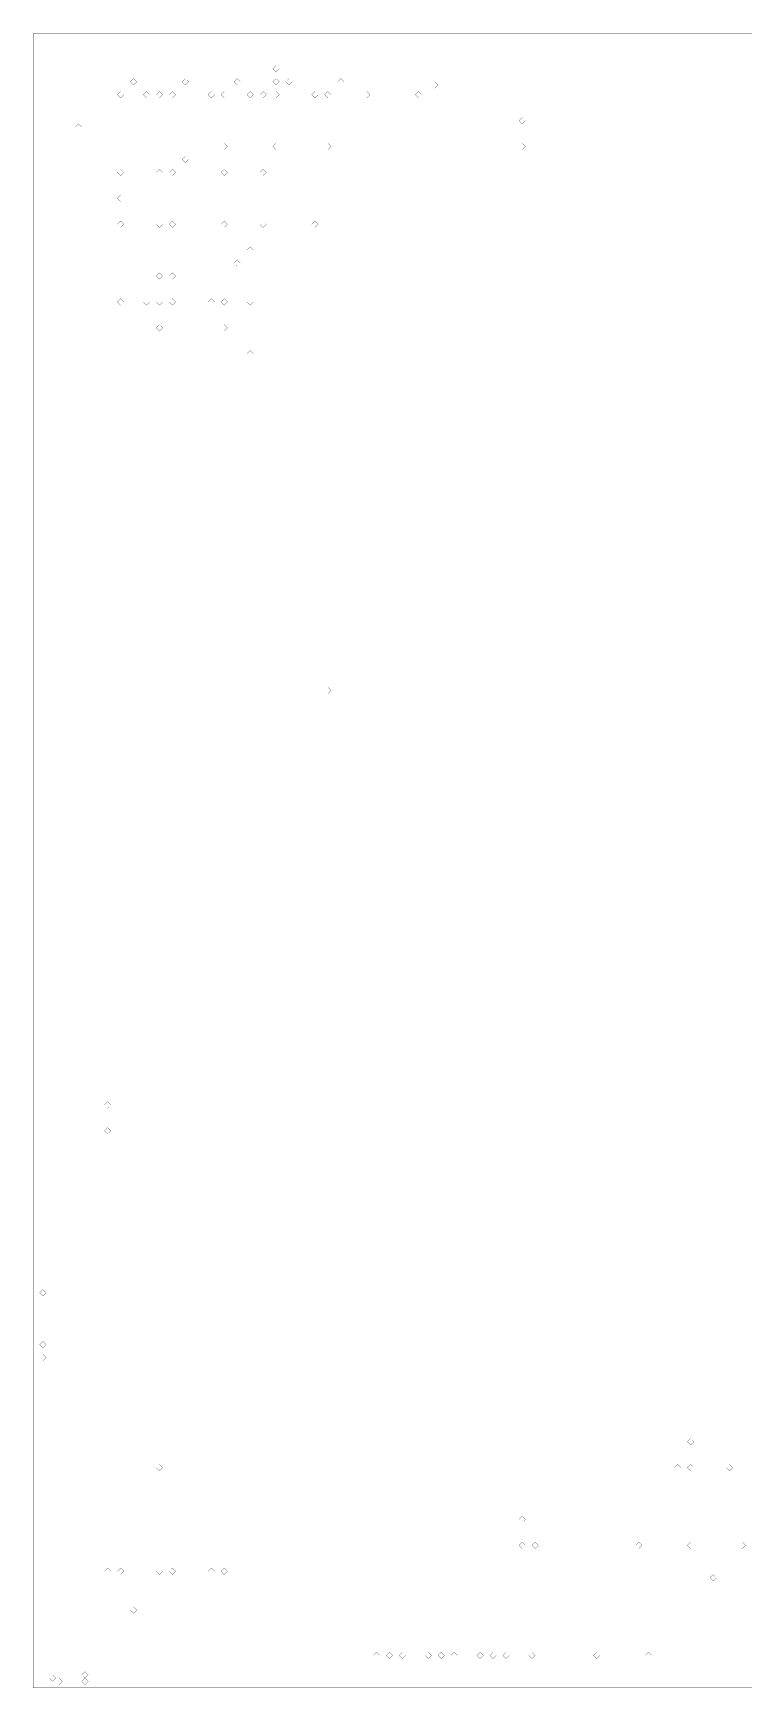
# Model space of a CAD drawing. Header units: metres. Extents: x 0 to 4952, y -4952 to 0.
# Drawn here: x 0 to 2141, y -4952 to 0 of the extents above; entities that cross this region are included whole.
import ezdxf

# ---------------------------------------------------------------- set-up
doc = ezdxf.new("R2010")
doc.units = ezdxf.units.M
doc.layers.add('substrate', color=5, linetype='Continuous')

msp = doc.modelspace()

# ---------------------------------------------------------------- linework, layer by layer
at = {"layer": 'substrate', "const_width": 0.5}
msp.add_lwpolyline([(2151.1, 0), (2141.4, 0), (2131.7, 0), (2122, 0), (2112.3, 0), (2102.6, 0), (2092.9, 0), (2083.2, 0), (2073.5, 0), (2063.9, 0), (2054.2, 0), (2044.5, 0), (2034.8, 0), (2025.1, 0), (2015.4, 0), (2005.7, 0), (1996, 0), (1986.3, 0), (1976.6, 0), (1967, 0), (1957.3, 0), (1947.6, 0), (1937.9, 0), (1928.2, 0), (1918.5, 0), (1908.8, 0), (1899.1, 0), (1889.4, 0), (1879.8, 0), (1870.1, 0), (1860.4, 0), (1850.7, 0), (1841, 0), (1831.3, 0), (1821.6, 0), (1811.9, 0), (1802.2, 0), (1792.5, 0), (1782.9, 0), (1773.2, 0), (1763.5, 0), (1753.8, 0), (1744.1, 0), (1734.4, 0), (1724.7, 0), (1715, 0), (1705.3, 0), (1695.7, 0), (1686, 0), (1676.3, 0), (1666.6, 0), (1656.9, 0), (1647.2, 0), (1637.5, 0), (1627.8, 0), (1618.1, 0), (1608.4, 0), (1598.8, 0), (1589.1, 0), (1579.4, 0), (1569.7, 0), (1560, 0), (1550.3, 0), (1540.6, 0), (1530.9, 0), (1521.2, 0), (1511.6, 0), (1501.9, 0), (1492.2, 0), (1482.5, 0), (1472.8, 0), (1463.1, 0), (1453.4, 0), (1443.7, 0), (1434, 0), (1424.3, 0), (1414.7, 0), (1405, 0), (1395.3, 0), (1385.6, 0), (1375.9, 0), (1366.2, 0), (1356.5, 0), (1346.8, 0), (1337.1, 0), (1327.5, 0), (1317.8, 0), (1308.1, 0), (1298.4, 0), (1288.7, 0), (1279, 0), (1269.3, 0), (1259.6, 0), (1249.9, 0), (1240.2, 0), (1230.6, 0), (1220.9, 0), (1211.2, 0), (1201.5, 0), (1191.8, 0), (1182.1, 0), (1172.4, 0), (1162.7, 0), (1153, 0), (1143.4, 0), (1133.7, 0), (1124, 0), (1114.3, 0), (1104.6, 0), (1094.9, 0), (1085.2, 0), (1075.5, 0), (1065.8, 0), (1056.2, 0), (1046.5, 0), (1036.8, 0), (1027.1, 0), (1017.4, 0), (1007.7, 0), (998, 0), (988.3, 0), (978.6, 0), (968.9, 0), (959.3, 0), (949.6, 0), (939.9, 0), (930.2, 0), (920.5, 0), (910.8, 0), (901.1, 0), (891.4, 0), (881.7, 0), (872.1, 0), (862.4, 0), (852.7, 0), (843, 0), (833.3, 0), (823.6, 0), (813.9, 0), (804.2, 0), (794.5, 0), (784.8, 0), (775.2, 0), (765.5, 0), (755.8, 0), (746.1, 0), (736.4, 0), (726.7, 0), (717, 0), (707.3, 0), (697.6, 0), (688, 0), (678.3, 0), (668.6, 0), (658.9, 0), (649.2, 0), (639.5, 0), (629.8, 0), (620.1, 0), (610.4, 0), (600.7, 0), (591.1, 0), (581.4, 0), (571.7, 0), (562, 0), (552.3, 0), (542.6, 0), (532.9, 0), (523.2, 0), (513.5, 0), (503.9, 0), (494.2, 0), (484.5, 0), (474.8, 0), (465.1, 0), (455.4, 0), (445.7, 0), (436, 0), (426.3, 0), (416.6, 0), (407, 0), (397.3, 0), (387.6, 0), (377.9, 0), (368.2, 0), (358.5, 0), (348.8, 0), (339.1, 0), (329.4, 0), (319.8, 0), (310.1, 0), (300.4, 0), (290.7, 0), (281, 0), (271.3, 0), (261.6, 0), (251.9, 0), (242.2, 0), (232.5, 0), (222.9, 0), (213.2, 0), (203.5, 0), (193.8, 0), (184.1, 0), (174.4, 0), (164.7, 0), (155, 0), (145.3, 0), (135.7, 0), (126, 0), (116.3, 0), (106.6, 0), (96.9, 0), (87.2, 0), (77.5, 0), (67.8, 0), (58.1, 0), (48.4, 0), (38.8, 0), (29.1, 0), (19.4, 0), (9.7, 0), (0, 0), (0, -9.7), (0, -19.4), (0, -29.1), (0, -38.8), (0, -48.4), (0, -58.1), (0, -67.8), (0, -77.5), (0, -87.2), (0, -96.9), (0, -106.6), (0, -116.3), (0, -126), (0, -135.7), (0, -145.3), (0, -155), (0, -164.7), (0, -174.4), (0, -184.1), (0, -193.8), (0, -203.5), (0, -213.2), (0, -222.9), (0, -232.5), (0, -242.2), (0, -251.9), (0, -261.6), (0, -271.3), (0, -281), (0, -290.7), (0, -300.4), (0, -310.1), (0, -319.8), (0, -329.4), (0, -339.1), (0, -348.8), (0, -358.5), (0, -368.2), (0, -377.9), (0, -387.6), (0, -397.3), (0, -407), (0, -416.6), (0, -426.3), (0, -436), (0, -445.7), (0, -455.4), (0, -465.1), (0, -474.8), (0, -484.5), (0, -494.2), (0, -503.9), (0, -513.5), (0, -523.2), (0, -532.9), (0, -542.6), (0, -552.3), (0, -562), (0, -571.7), (0, -581.4), (0, -591.1), (0, -600.7), (0, -610.4), (0, -620.1), (0, -629.8), (0, -639.5), (0, -649.2), (0, -658.9), (0, -668.6), (0, -678.3), (0, -688), (0, -697.6), (0, -707.3), (0, -717), (0, -726.7), (0, -736.4), (0, -746.1), (0, -755.8), (0, -765.5), (0, -775.2), (0, -784.8), (0, -794.5), (0, -804.2), (0, -813.9), (0, -823.6), (0, -833.3), (0, -843), (0, -852.7), (0, -862.4), (0, -872.1), (0, -881.7), (0, -891.4), (0, -901.1), (0, -910.8), (0, -920.5), (0, -930.2), (0, -939.9), (0, -949.6), (0, -959.3), (0, -968.9), (0, -978.6), (0, -988.3), (0, -998), (0, -1007.7), (0, -1017.4), (0, -1027.1), (0, -1036.8), (0, -1046.5), (0, -1056.2), (0, -1065.8), (0, -1075.5), (0, -1085.2), (0, -1094.9), (0, -1104.6), (0, -1114.3), (0, -1124), (0, -1133.7), (0, -1143.4), (0, -1153), (0, -1162.7), (0, -1172.4), (0, -1182.1), (0, -1191.8), (0, -1201.5), (0, -1211.2), (0, -1220.9), (0, -1230.6), (0, -1240.2), (0, -1249.9), (0, -1259.6), (0, -1269.3), (0, -1279), (0, -1288.7), (0, -1298.4), (0, -1308.1), (0, -1317.8), (0, -1327.5), (0, -1337.1), (0, -1346.8), (0, -1356.5), (0, -1366.2), (0, -1375.9), (0, -1385.6), (0, -1395.3), (0, -1405), (0, -1414.7), (0, -1424.3), (0, -1434), (0, -1443.7), (0, -1453.4), (0, -1463.1), (0, -1472.8), (0, -1482.5), (0, -1492.2), (0, -1501.9), (0, -1511.6), (0, -1521.2), (0, -1530.9), (0, -1540.6), (0, -1550.3), (0, -1560), (0, -1569.7), (0, -1579.4), (0, -1589.1), (0, -1598.8), (0, -1608.4), (0, -1618.1), (0, -1627.8), (0, -1637.5), (0, -1647.2), (0, -1656.9), (0, -1666.6), (0, -1676.3), (0, -1686), (0, -1695.7), (0, -1705.3), (0, -1715), (0, -1724.7), (0, -1734.4), (0, -1744.1), (0, -1753.8), (0, -1763.5), (0, -1773.2), (0, -1782.9), (0, -1792.5), (0, -1802.2), (0, -1811.9), (0, -1821.6), (0, -1831.3), (0, -1841), (0, -1850.7), (0, -1860.4), (0, -1870.1), (0, -1879.8), (0, -1889.4), (0, -1899.1), (0, -1908.8), (0, -1918.5), (0, -1928.2), (0, -1937.9), (0, -1947.6), (0, -1957.3), (0, -1967), (0, -1976.6), (0, -1986.3), (0, -1996), (0, -2005.7), (0, -2015.4), (0, -2025.1), (0, -2034.8), (0, -2044.5), (0, -2054.2), (0, -2063.9), (0, -2073.5), (0, -2083.2), (0, -2092.9), (0, -2102.6), (0, -2112.3), (0, -2122), (0, -2131.7), (0, -2141.4), (0, -2151.1), (0, -2160.7), (0, -2170.4), (0, -2180.1), (0, -2189.8), (0, -2199.5), (0, -2209.2), (0, -2218.9), (0, -2228.6), (0, -2238.3), (0, -2248), (0, -2257.6), (0, -2267.3), (0, -2277), (0, -2286.7), (0, -2296.4), (0, -2306.1), (0, -2315.8), (0, -2325.5), (0, -2335.2), (0, -2344.8), (0, -2354.5), (0, -2364.2), (0, -2373.9), (0, -2383.6), (0, -2393.3), (0, -2403), (0, -2412.7), (0, -2422.4), (0, -2432.1), (0, -2441.7), (0, -2451.4), (0, -2461.1), (0, -2470.8), (0, -2480.5), (0, -2490.2), (0, -2499.9), (0, -2509.6), (0, -2519.3), (0, -2528.9), (0, -2538.6), (0, -2548.3), (0, -2558), (0, -2567.7), (0, -2577.4), (0, -2587.1), (0, -2596.8), (0, -2606.5), (0, -2616.2), (0, -2625.8), (0, -2635.5), (0, -2645.2), (0, -2654.9), (0, -2664.6), (0, -2674.3), (0, -2684), (0, -2693.7), (0, -2703.4), (0, -2713), (0, -2722.7), (0, -2732.4), (0, -2742.1), (0, -2751.8), (0, -2761.5), (0, -2771.2), (0, -2780.9), (0, -2790.6), (0, -2800.3), (0, -2809.9), (0, -2819.6), (0, -2829.3), (0, -2839), (0, -2848.7), (0, -2858.4), (0, -2868.1), (0, -2877.8), (0, -2887.5), (0, -2897.1), (0, -2906.8), (0, -2916.5), (0, -2926.2), (0, -2935.9), (0, -2945.6), (0, -2955.3), (0, -2965), (0, -2974.7), (0, -2984.4), (0, -2994), (0, -3003.7), (0, -3013.4), (0, -3023.1), (0, -3032.8), (0, -3042.5), (0, -3052.2), (0, -3061.9), (0, -3071.6), (0, -3081.2), (0, -3090.9), (0, -3100.6), (0, -3110.3), (0, -3120), (0, -3129.7), (0, -3139.4), (0, -3149.1), (0, -3158.8), (0, -3168.5), (0, -3178.1), (0, -3187.8), (0, -3197.5), (0, -3207.2), (0, -3216.9), (0, -3226.6), (0, -3236.3), (0, -3246), (0, -3255.7), (0, -3265.3), (0, -3275), (0, -3284.7), (0, -3294.4), (0, -3304.1), (0, -3313.8), (0, -3323.5), (0, -3333.2), (0, -3342.9), (0, -3352.6), (0, -3362.2), (0, -3371.9), (0, -3381.6), (0, -3391.3), (0, -3401), (0, -3410.7), (0, -3420.4), (0, -3430.1), (0, -3439.8), (0, -3449.4), (0, -3459.1), (0, -3468.8), (0, -3478.5), (0, -3488.2), (0, -3497.9), (0, -3507.6), (0, -3517.3), (0, -3527), (0, -3536.7), (0, -3546.3), (0, -3556), (0, -3565.7), (0, -3575.4), (0, -3585.1), (0, -3594.8), (0, -3604.5), (0, -3614.2), (0, -3623.9), (0, -3633.5), (0, -3643.2), (0, -3652.9), (0, -3662.6), (0, -3672.3), (0, -3682), (0, -3691.7), (0, -3701.4), (0, -3711.1), (0, -3720.8), (0, -3730.4), (0, -3740.1), (0, -3749.8), (0, -3759.5), (0, -3769.2), (0, -3778.9), (0, -3788.6), (0, -3798.3), (0, -3808), (0, -3817.6), (0, -3827.3), (0, -3837), (0, -3846.7), (0, -3856.4), (0, -3866.1), (0, -3875.8), (0, -3885.5), (0, -3895.2), (0, -3904.8), (0, -3914.5), (0, -3924.2), (0, -3933.9), (0, -3943.6), (0, -3953.3), (0, -3963), (0, -3972.7), (0, -3982.4), (0, -3992.1), (0, -4001.7), (0, -4011.4), (0, -4021.1), (0, -4030.8), (0, -4040.5), (0, -4050.2), (0, -4059.9), (0, -4069.6), (0, -4079.3), (0, -4088.9), (0, -4098.6), (0, -4108.3), (0, -4118), (0, -4127.7), (0, -4137.4), (0, -4147.1), (0, -4156.8), (0, -4166.5), (0, -4176.2), (0, -4185.8), (0, -4195.5), (0, -4205.2), (0, -4214.9), (0, -4224.6), (0, -4234.3), (0, -4244), (0, -4253.7), (0, -4263.4), (0, -4273), (0, -4282.7), (0, -4292.4), (0, -4302.1), (0, -4311.8), (0, -4321.5), (0, -4331.2), (0, -4340.9), (0, -4350.6), (0, -4360.3), (0, -4369.9), (0, -4379.6), (0, -4389.3), (0, -4399), (0, -4408.7), (0, -4418.4), (0, -4428.1), (0, -4437.8), (0, -4447.5), (0, -4457.1), (0, -4466.8), (0, -4476.5), (0, -4486.2), (0, -4495.9), (0, -4505.6), (0, -4515.3), (0, -4525), (0, -4534.7), (0, -4544.4), (0, -4554), (0, -4563.7), (0, -4573.4), (0, -4583.1), (0, -4592.8), (0, -4602.5), (0, -4612.2), (0, -4621.9), (0, -4631.6), (0, -4641.2), (0, -4650.9), (0, -4660.6), (0, -4670.3), (0, -4680), (0, -4689.7), (0, -4699.4), (0, -4709.1), (0, -4718.8), (0, -4728.5), (0, -4738.1), (0, -4747.8), (0, -4757.5), (0, -4767.2), (0, -4776.9), (0, -4786.6), (0, -4796.3), (0, -4806), (0, -4815.7), (0, -4825.3), (0, -4835), (0, -4844.7), (0, -4854.4), (0, -4864.1), (0, -4873.8), (0, -4883.5), (0, -4893.2), (0, -4902.9), (0, -4912.6), (0, -4922.2), (0, -4931.9), (0, -4941.6), (0, -4951.3), (9.7, -4951.3), (19.4, -4951.3), (29.1, -4951.3), (38.8, -4951.3), (48.4, -4951.3), (58.1, -4951.3), (67.8, -4951.3), (77.5, -4951.3), (87.2, -4951.3), (96.9, -4951.3), (106.6, -4951.3), (116.3, -4951.3), (126, -4951.3), (135.7, -4951.3), (145.3, -4951.3), (155, -4951.3), (164.7, -4951.3), (174.4, -4951.3), (184.1, -4951.3), (193.8, -4951.3), (203.5, -4951.3), (213.2, -4951.3), (222.9, -4951.3), (232.5, -4951.3), (242.2, -4951.3), (251.9, -4951.3), (261.6, -4951.3), (271.3, -4951.3), (281, -4951.3), (290.7, -4951.3), (300.4, -4951.3), (310.1, -4951.3), (319.8, -4951.3), (329.4, -4951.3), (339.1, -4951.3), (348.8, -4951.3), (358.5, -4951.3), (368.2, -4951.3), (377.9, -4951.3), (387.6, -4951.3), (397.3, -4951.3), (407, -4951.3), (416.6, -4951.3), (426.3, -4951.3), (436, -4951.3), (445.7, -4951.3), (455.4, -4951.3), (465.1, -4951.3), (474.8, -4951.3), (484.5, -4951.3), (494.2, -4951.3), (503.9, -4951.3), (513.5, -4951.3), (523.2, -4951.3), (532.9, -4951.3), (542.6, -4951.3), (552.3, -4951.3), (562, -4951.3), (571.7, -4951.3), (581.4, -4951.3), (591.1, -4951.3), (600.7, -4951.3), (610.4, -4951.3), (620.1, -4951.3), (629.8, -4951.3), (639.5, -4951.3), (649.2, -4951.3), (658.9, -4951.3), (668.6, -4951.3), (678.3, -4951.3), (688, -4951.3), (697.6, -4951.3), (707.3, -4951.3), (717, -4951.3), (726.7, -4951.3), (736.4, -4951.3), (746.1, -4951.3), (755.8, -4951.3), (765.5, -4951.3), (775.2, -4951.3), (784.8, -4951.3), (794.5, -4951.3), (804.2, -4951.3), (813.9, -4951.3), (823.6, -4951.3), (833.3, -4951.3), (843, -4951.3), (852.7, -4951.3), (862.4, -4951.3), (872.1, -4951.3), (881.7, -4951.3), (891.4, -4951.3), (901.1, -4951.3), (910.8, -4951.3), (920.5, -4951.3), (930.2, -4951.3), (939.9, -4951.3), (949.6, -4951.3), (959.3, -4951.3), (968.9, -4951.3), (978.6, -4951.3), (988.3, -4951.3), (998, -4951.3), (1007.7, -4951.3), (1017.4, -4951.3), (1027.1, -4951.3), (1036.8, -4951.3), (1046.5, -4951.3), (1056.2, -4951.3), (1065.8, -4951.3), (1075.5, -4951.3), (1085.2, -4951.3), (1094.9, -4951.3), (1104.6, -4951.3), (1114.3, -4951.3), (1124, -4951.3), (1133.7, -4951.3), (1143.4, -4951.3), (1153, -4951.3), (1162.7, -4951.3), (1172.4, -4951.3), (1182.1, -4951.3), (1191.8, -4951.3), (1201.5, -4951.3), (1211.2, -4951.3), (1220.9, -4951.3), (1230.6, -4951.3), (1240.2, -4951.3), (1249.9, -4951.3), (1259.6, -4951.3), (1269.3, -4951.3), (1279, -4951.3), (1288.7, -4951.3), (1298.4, -4951.3), (1308.1, -4951.3), (1317.8, -4951.3), (1327.5, -4951.3), (1337.1, -4951.3), (1346.8, -4951.3), (1356.5, -4951.3), (1366.2, -4951.3), (1375.9, -4951.3), (1385.6, -4951.3), (1395.3, -4951.3), (1405, -4951.3), (1414.7, -4951.3), (1424.3, -4951.3), (1434, -4951.3), (1443.7, -4951.3), (1453.4, -4951.3), (1463.1, -4951.3), (1472.8, -4951.3), (1482.5, -4951.3), (1492.2, -4951.3), (1501.9, -4951.3), (1511.6, -4951.3), (1521.2, -4951.3), (1530.9, -4951.3), (1540.6, -4951.3), (1550.3, -4951.3), (1560, -4951.3), (1569.7, -4951.3), (1579.4, -4951.3), (1589.1, -4951.3), (1598.8, -4951.3), (1608.4, -4951.3), (1618.1, -4951.3), (1627.8, -4951.3), (1637.5, -4951.3), (1647.2, -4951.3), (1656.9, -4951.3), (1666.6, -4951.3), (1676.3, -4951.3), (1686, -4951.3), (1695.7, -4951.3), (1705.3, -4951.3), (1715, -4951.3), (1724.7, -4951.3), (1734.4, -4951.3), (1744.1, -4951.3), (1753.8, -4951.3), (1763.5, -4951.3), (1773.2, -4951.3), (1782.9, -4951.3), (1792.5, -4951.3), (1802.2, -4951.3), (1811.9, -4951.3), (1821.6, -4951.3), (1831.3, -4951.3), (1841, -4951.3), (1850.7, -4951.3), (1860.4, -4951.3), (1870.1, -4951.3), (1879.8, -4951.3), (1889.4, -4951.3), (1899.1, -4951.3), (1908.8, -4951.3), (1918.5, -4951.3), (1928.2, -4951.3), (1937.9, -4951.3), (1947.6, -4951.3), (1957.3, -4951.3), (1967, -4951.3), (1976.6, -4951.3), (1986.3, -4951.3), (1996, -4951.3), (2005.7, -4951.3), (2015.4, -4951.3), (2025.1, -4951.3), (2034.8, -4951.3), (2044.5, -4951.3), (2054.2, -4951.3), (2063.9, -4951.3), (2073.5, -4951.3), (2083.2, -4951.3), (2092.9, -4951.3), (2102.6, -4951.3), (2112.3, -4951.3), (2122, -4951.3), (2131.7, -4951.3), (2141.4, -4951.3), (2151.1, -4951.3)], dxfattribs=at)
for points in [[(717, -106.6), (726.7, -96.9), (736.4, -106.6), (726.7, -116.3)], [(290.7, -145.3), (300.4, -135.7), (310.1, -145.3), (300.4, -155)], [(445.7, -145.3), (455.4, -135.7), (465.1, -145.3), (455.4, -155)], [(600.7, -145.3), (610.4, -135.7), (620.1, -145.3), (610.4, -155)], [(717, -145.3), (726.7, -135.7), (736.4, -145.3), (726.7, -155)], [(755.8, -145.3), (765.5, -135.7), (775.2, -145.3), (765.5, -155)], [(910.8, -145.3), (920.5, -135.7), (930.2, -145.3), (920.5, -155)], [(1191.8, -155), (1201.5, -145.3), (1211.2, -155), (1201.5, -164.7)], [(251.9, -184.1), (261.6, -174.4), (271.3, -184.1), (261.6, -193.8)], [(329.4, -184.1), (339.1, -174.4), (348.8, -184.1), (339.1, -193.8)], [(368.2, -184.1), (377.9, -174.4), (387.6, -184.1), (377.9, -193.8)], [(407, -184.1), (416.6, -174.4), (426.3, -184.1), (416.6, -193.8)], [(523.2, -184.1), (532.9, -174.4), (542.6, -184.1), (532.9, -193.8)], [(562, -184.1), (571.7, -174.4), (581.4, -184.1), (571.7, -193.8)], [(639.5, -184.1), (649.2, -174.4), (658.9, -184.1), (649.2, -193.8)], [(678.3, -184.1), (688, -174.4), (697.6, -184.1), (688, -193.8)], [(717, -184.1), (726.7, -174.4), (736.4, -184.1), (726.7, -193.8)], [(833.3, -184.1), (843, -174.4), (852.7, -184.1), (843, -193.8)], [(872.1, -184.1), (881.7, -174.4), (891.4, -184.1), (881.7, -193.8)], [(988.3, -184.1), (998, -174.4), (1007.7, -184.1), (998, -193.8)], [(1143.4, -184.1), (1153, -174.4), (1162.7, -184.1), (1153, -193.8)], [(126, -281), (135.7, -271.3), (145.3, -281), (135.7, -290.7)], [(1453.4, -261.6), (1463.1, -251.9), (1472.8, -261.6), (1463.1, -271.3)], [(562, -339.1), (571.7, -329.4), (581.4, -339.1), (571.7, -348.8)], [(717, -339.1), (726.7, -329.4), (736.4, -339.1), (726.7, -348.8)], [(872.1, -339.1), (881.7, -329.4), (891.4, -339.1), (881.7, -348.8)], [(1453.4, -339.1), (1463.1, -329.4), (1472.8, -339.1), (1463.1, -348.8)], [(445.7, -377.9), (455.4, -368.2), (465.1, -377.9), (455.4, -387.6)], [(251.9, -416.6), (261.6, -407), (271.3, -416.6), (261.6, -426.3)], [(368.2, -416.6), (377.9, -407), (387.6, -416.6), (377.9, -426.3)], [(407, -416.6), (416.6, -407), (426.3, -416.6), (416.6, -426.3)], [(562, -416.6), (571.7, -407), (581.4, -416.6), (571.7, -426.3)], [(678.3, -416.6), (688, -407), (697.6, -416.6), (688, -426.3)], [(251.9, -494.2), (261.6, -484.5), (271.3, -494.2), (261.6, -503.9)], [(251.9, -571.7), (261.6, -562), (271.3, -571.7), (261.6, -581.4)], [(368.2, -571.7), (377.9, -562), (387.6, -571.7), (377.9, -581.4)], [(407, -571.7), (416.6, -562), (426.3, -571.7), (416.6, -581.4)], [(562, -571.7), (571.7, -562), (581.4, -571.7), (571.7, -581.4)], [(678.3, -571.7), (688, -562), (697.6, -571.7), (688, -581.4)], [(833.3, -571.7), (843, -562), (852.7, -571.7), (843, -581.4)], [(639.5, -649.2), (649.2, -639.5), (658.9, -649.2), (649.2, -658.9)], [(600.7, -688), (610.4, -678.3), (620.1, -688), (610.4, -697.6)], [(368.2, -726.7), (377.9, -717), (387.6, -726.7), (377.9, -736.4)], [(407, -726.7), (416.6, -717), (426.3, -726.7), (416.6, -736.4)], [(251.9, -804.2), (261.6, -794.5), (271.3, -804.2), (261.6, -813.9)], [(329.4, -804.2), (339.1, -794.5), (348.8, -804.2), (339.1, -813.9)], [(368.2, -804.2), (377.9, -794.5), (387.6, -804.2), (377.9, -813.9)], [(407, -804.2), (416.6, -794.5), (426.3, -804.2), (416.6, -813.9)], [(523.2, -804.2), (532.9, -794.5), (542.6, -804.2), (532.9, -813.9)], [(562, -804.2), (571.7, -794.5), (581.4, -804.2), (571.7, -813.9)], [(639.5, -804.2), (649.2, -794.5), (658.9, -804.2), (649.2, -813.9)], [(368.2, -881.7), (377.9, -872.1), (387.6, -881.7), (377.9, -891.4)], [(562, -881.7), (571.7, -872.1), (581.4, -881.7), (571.7, -891.4)], [(639.5, -959.3), (649.2, -949.6), (658.9, -959.3), (649.2, -968.9)], [(872.1, -1967), (881.7, -1957.3), (891.4, -1967), (881.7, -1976.6)], [(213.2, -3207.2), (222.9, -3197.5), (232.5, -3207.2), (222.9, -3216.9)], [(213.2, -3284.7), (222.9, -3275), (232.5, -3284.7), (222.9, -3294.4)], [(19.4, -3769.2), (29.1, -3759.5), (38.8, -3769.2), (29.1, -3778.9)], [(19.4, -3924.2), (29.1, -3914.5), (38.8, -3924.2), (29.1, -3933.9)], [(19.4, -3963), (29.1, -3953.3), (38.8, -3963), (29.1, -3972.7)], [(1957.3, -4214.9), (1967, -4205.2), (1976.6, -4214.9), (1967, -4224.6)], [(368.2, -4292.4), (377.9, -4282.7), (387.6, -4292.4), (377.9, -4302.1)], [(1918.5, -4292.4), (1928.2, -4282.7), (1937.9, -4292.4), (1928.2, -4302.1)], [(1957.3, -4292.4), (1967, -4282.7), (1976.6, -4292.4), (1967, -4302.1)], [(2073.5, -4292.4), (2083.2, -4282.7), (2092.9, -4292.4), (2083.2, -4302.1)], [(1453.4, -4447.5), (1463.1, -4437.8), (1472.8, -4447.5), (1463.1, -4457.1)], [(1453.4, -4525), (1463.1, -4515.3), (1472.8, -4525), (1463.1, -4534.7)], [(1492.2, -4525), (1501.9, -4515.3), (1511.6, -4525), (1501.9, -4534.7)], [(1802.2, -4525), (1811.9, -4515.3), (1821.6, -4525), (1811.9, -4534.7)], [(1957.3, -4525), (1967, -4515.3), (1976.6, -4525), (1967, -4534.7)], [(2112.3, -4525), (2122, -4515.3), (2131.7, -4525), (2122, -4534.7)], [(213.2, -4602.5), (222.9, -4592.8), (232.5, -4602.5), (222.9, -4612.2)], [(251.9, -4602.5), (261.6, -4592.8), (271.3, -4602.5), (261.6, -4612.2)], [(368.2, -4602.5), (377.9, -4592.8), (387.6, -4602.5), (377.9, -4612.2)], [(407, -4602.5), (416.6, -4592.8), (426.3, -4602.5), (416.6, -4612.2)], [(523.2, -4602.5), (532.9, -4592.8), (542.6, -4602.5), (532.9, -4612.2)], [(562, -4602.5), (571.7, -4592.8), (581.4, -4602.5), (571.7, -4612.2)], [(2025.1, -4621.9), (2034.8, -4612.2), (2044.5, -4621.9), (2034.8, -4631.6)], [(290.7, -4718.8), (300.4, -4709.1), (310.1, -4718.8), (300.4, -4728.5)], [(1017.4, -4854.4), (1027.1, -4844.7), (1036.8, -4854.4), (1027.1, -4864.1)], [(1056.2, -4854.4), (1065.8, -4844.7), (1075.5, -4854.4), (1065.8, -4864.1)], [(1094.9, -4854.4), (1104.6, -4844.7), (1114.3, -4854.4), (1104.6, -4864.1)], [(1172.4, -4854.4), (1182.1, -4844.7), (1191.8, -4854.4), (1182.1, -4864.1)], [(1211.2, -4854.4), (1220.9, -4844.7), (1230.6, -4854.4), (1220.9, -4864.1)], [(1249.9, -4854.4), (1259.6, -4844.7), (1269.3, -4854.4), (1259.6, -4864.1)], [(1327.5, -4854.4), (1337.1, -4844.7), (1346.8, -4854.4), (1337.1, -4864.1)], [(1366.2, -4854.4), (1375.9, -4844.7), (1385.6, -4854.4), (1375.9, -4864.1)], [(1405, -4854.4), (1414.7, -4844.7), (1424.3, -4854.4), (1414.7, -4864.1)], [(1482.5, -4854.4), (1492.2, -4844.7), (1501.9, -4854.4), (1492.2, -4864.1)], [(1676.3, -4854.4), (1686, -4844.7), (1695.7, -4854.4), (1686, -4864.1)], [(1831.3, -4854.4), (1841, -4844.7), (1850.7, -4854.4), (1841, -4864.1)], [(48.4, -4922.2), (58.1, -4912.6), (67.8, -4922.2), (58.1, -4931.9)], [(67.8, -4931.9), (77.5, -4922.2), (87.2, -4931.9), (77.5, -4941.6)], [(145.3, -4912.6), (155, -4902.9), (164.7, -4912.6), (155, -4922.2)], [(145.3, -4931.9), (155, -4922.2), (164.7, -4931.9), (155, -4941.6)]]:
    msp.add_lwpolyline(points, close=True, dxfattribs=at)

doc.saveas('drawing.dxf')
